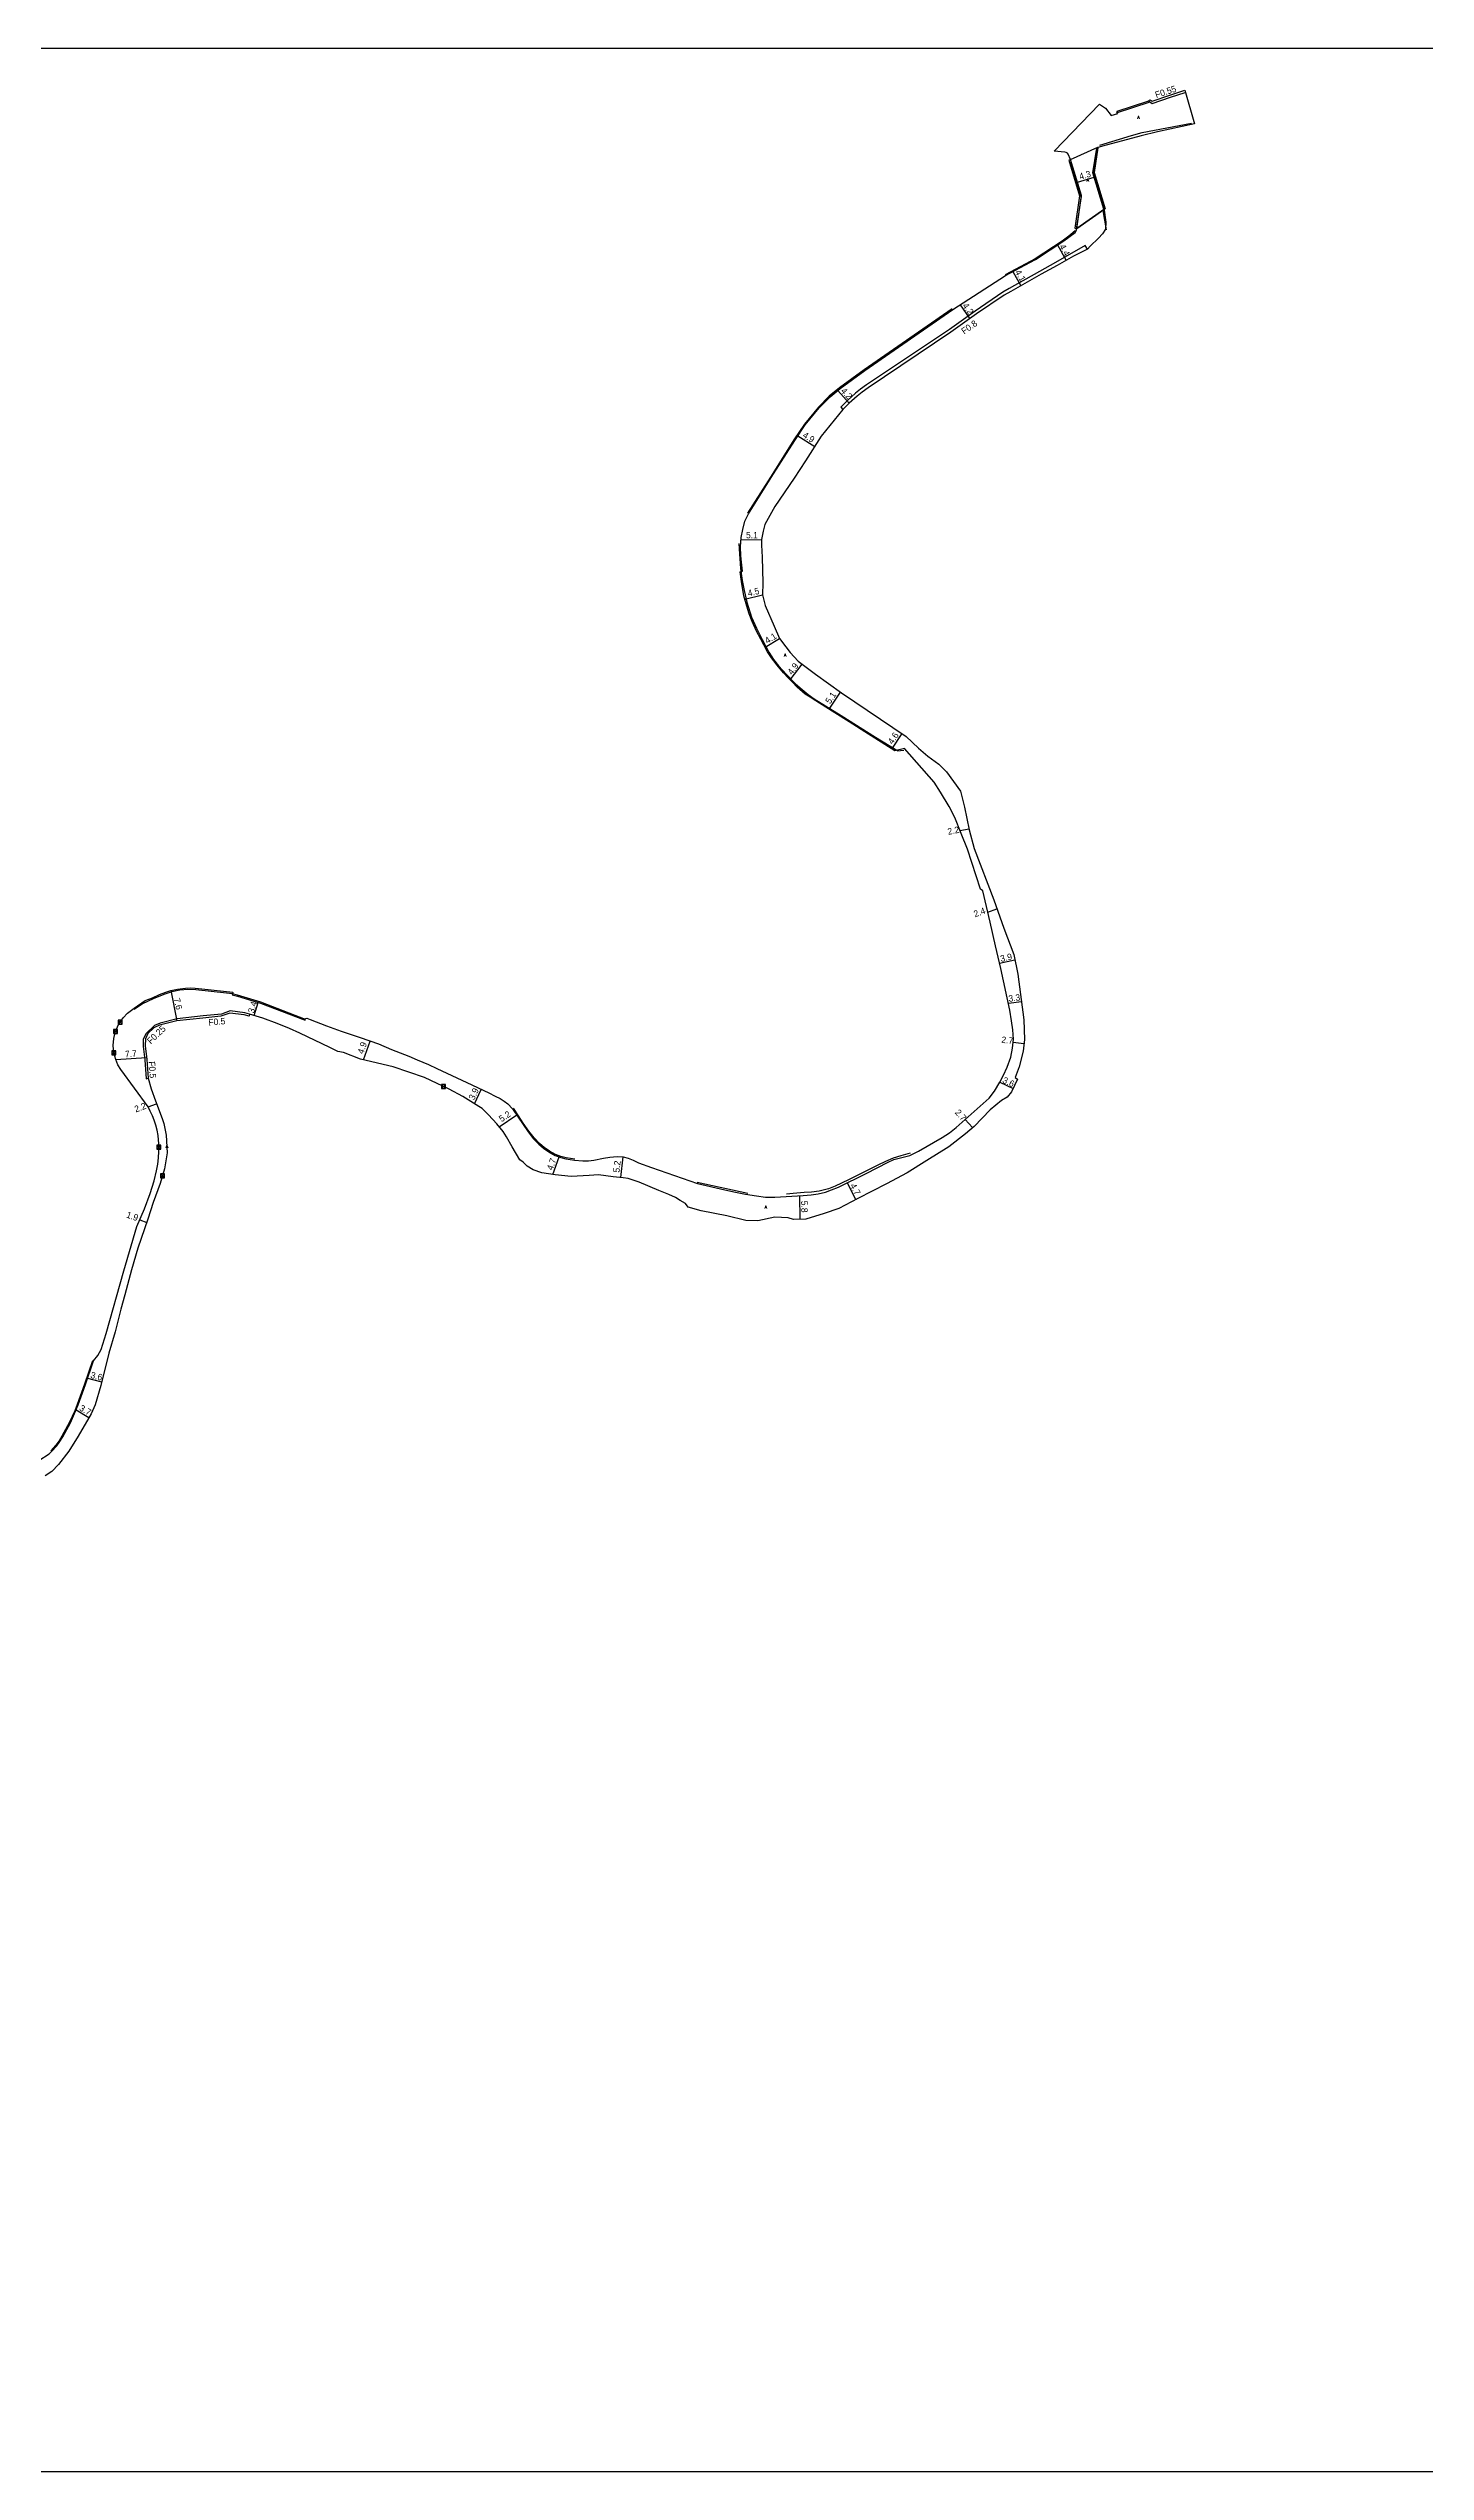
# Model space of a CAD drawing. Header units: metres. Extents: x 800 to 2400, y -90000 to -88800.
# Drawn here: x 1718 to 2059, y -89400 to -88800 of the extents above; entities that cross this region are included whole.
import ezdxf

# ---------------------------------------------------------------- set-up
doc = ezdxf.new("R2010")
doc.units = ezdxf.units.M
doc.header["$LTSCALE"] = 2.5
for name, color, linetype in [('その他', 7, 'Continuous'), ('側溝・桝', 7, 'Continuous'), ('図郭', 7, 'Continuous'), ('幅員', 7, 'Continuous'), ('歩道・分離帯・安全施設', 7, 'Continuous'), ('舗装', 7, 'Continuous'), ('道路', 7, 'Continuous')]:
    doc.layers.add(name, color=color, linetype=linetype)
doc.styles.get("Standard").update_dxf_attribs({"font": ''})
doc.styles.add('YOKO_DECO', font='txt.shx', dxfattribs={"bigfont": 'extfont.shx'})
doc.styles.get('Standard').set_extended_font_data('@MS PGothic')

# ---------------------------------------------------------------- blocks, each defined once
blk = doc.blocks.new('910910')
blk.add_lwpolyline([(1, -1), (1, 1), (-1, 1), (-1, -1)], close=True)
for points in [[(-0.8, 0.8), (0.8, -0.8)], [(-0.8, -0.8), (0.8, 0.8)]]:
    blk.add_lwpolyline(points)

msp = doc.modelspace()

# ---------------------------------------------------------------- linework, layer by layer
at = {"layer": '側溝・桝'}
for points in [[(1990.37, -88812.95), (1991.29, -88813.61), (1995.86, -88812.09), (1999.51, -88810.88)], [(1975.32, -88849.66), (1974.69, -88848.78), (1967.4, -88852.99), (1963.4, -88855.2), (1955.92, -88859.44), (1954.31, -88860.37), (1947.46, -88865.01)], [(1947.46, -88865.01), (1941.08, -88869.57), (1920.58, -88883.29), (1919.09, -88884.37), (1917.84, -88885.38), (1915.93, -88887.11), (1914.17, -88888.83), (1914.69, -88889.4)], [(1767.78, -89039.09), (1766.59, -89038.77), (1763.02, -89038.34), (1760.81, -89039.14), (1756.32, -89039.58), (1749.88, -89040.25), (1745.61, -89041.32), (1744.21, -89041.97), (1742.12, -89044), (1741.47, -89045.36), (1741.45, -89047.1), (1741.82, -89050.43), (1742.15, -89055.11), (1742.66, -89055.01)]]:
    msp.add_lwpolyline(points, dxfattribs=at)
at = {"layer": '図郭'}
msp.add_lwpolyline([(1600, -89400), (2400, -89400), (2400, -88800), (1600, -88800)], close=True, dxfattribs=at)
at = {"layer": '幅員'}
for points in [[(1972.78, -88833.07), (1976.94, -88831.84)], [(1967.89, -88848.66), (1970, -88852.48)], [(1956.79, -88855.2), (1958.8, -88858.74)], [(1943.72, -88863.49), (1946.17, -88866.91)], [(1913.47, -88884.68), (1916.3, -88887.83)], [(1903.58, -88895.9), (1907.73, -88898.56)], [(1889.49, -88921.58), (1894.58, -88921.7)], [(1890.44, -88936.33), (1894.81, -88935.28)], [(1895.46, -88948.29), (1899, -88946.12)], [(1901.67, -88956.38), (1904.59, -88952.44)], [(1911.3, -88963.62), (1914.14, -88959.4)], [(1926.82, -88973.47), (1929.38, -88969.66)], [(1943.74, -88993.66), (1945.91, -88993.22)], [(1950.59, -89013.85), (1952.87, -89013.04)], [(1953.5, -89026.47), (1957.32, -89025.66)], [(1748.32, -89033.29), (1749.75, -89040.76)], [(1768.91, -89039.43), (1769.88, -89036.21)], [(1955.71, -89036.41), (1958.96, -89035.99)], [(1796.02, -89050.43), (1797.63, -89045.78)], [(1734.63, -89050.38), (1742.3, -89049.85)], [(1956.86, -89046.1), (1959.55, -89046.43)], [(1823.49, -89061.3), (1825.16, -89057.74)], [(1953.57, -89055.98), (1956.88, -89057.5)], [(1742.67, -89062.07), (1744.77, -89061.3)], [(1829.6, -89067.01), (1833.94, -89064.09)], [(1945.02, -89065.2), (1946.82, -89067.23)], [(1842.85, -89078.86), (1844.48, -89074.49)], [(1859.76, -89079.58), (1860.32, -89074.43)], [(1915.73, -89080.93), (1917.89, -89085.08)], [(1903.98, -89084.09), (1904.05, -89089.93)], [(1740.58, -89090.09), (1742.33, -89090.69)], [(1727.66, -89129.26), (1731.16, -89130.16)], [(1724.83, -89137.13), (1728.01, -89138.97)]]:
    msp.add_lwpolyline(points, dxfattribs=at)
at = {"layer": '歩道・分離帯・安全施設'}
for points in [[(1990.7, -88813.27), (1982.42, -88816.04)], [(1978.36, -88823.96), (1986.21, -88821.57), (1988.83, -88820.84), (2001.03, -88818.5)], [(1971.06, -88828.01), (1973.68, -88836.66), (1972.52, -88844.26)], [(1979.29, -88839.49), (1976.72, -88830.73), (1977.64, -88824.97)], [(1980.03, -88844.89), (1979.14, -88840.16)], [(1972.21, -88845.18), (1970.66, -88846.52), (1969.03, -88847.72), (1962.3, -88852.06), (1954.9, -88856.06)], [(1941.8, -88864.45), (1919.96, -88879.58), (1913.86, -88884.04), (1911.35, -88886.11), (1908.66, -88888.81), (1905.21, -88893.07), (1902.59, -88896.91), (1900.52, -88900.2), (1896.77, -88906.14), (1891.1, -88915.09)], [(1888.95, -88922.57), (1889.1, -88925.18), (1889.36, -88928.75), (1889.81, -88931.78), (1890.24, -88934.19), (1890.92, -88937.13), (1892.11, -88940.85), (1893.32, -88943.57), (1894.7, -88946.35), (1896.37, -88949.45), (1897.57, -88951.33), (1898.79, -88952.89), (1900.77, -88955.06), (1902.92, -88957.24), (1904.61, -88958.76), (1906.1, -88960.01), (1907.6, -88961.01), (1914.26, -88965.16), (1922.79, -88970.52), (1928.05, -88973.78)], [(1928.19, -88973.9), (1929.81, -88973.72)], [(1781.65, -89040.42), (1770.61, -89036.17), (1764.83, -89034.44), (1763.52, -89034.09), (1762.09, -89033.89), (1754.48, -89033.08), (1752.46, -89033.02), (1750.49, -89033.2), (1748.53, -89033.59), (1746.57, -89034.27), (1743.94, -89035.3), (1741.31, -89036.55), (1739.23, -89037.97)], [(1848.31, -89075.06), (1846.17, -89074.69), (1844.9, -89074.38), (1843.57, -89073.88), (1842.03, -89073.02), (1840.73, -89072.11), (1839.55, -89071.13), (1838.23, -89069.74), (1836.96, -89068.13), (1835.55, -89066.08), (1834.4, -89064.33), (1833.11, -89062.4)], [(1931.37, -89073.55), (1929.04, -89074.19), (1927.15, -89074.8), (1925.28, -89075.59), (1923.39, -89076.53), (1916.07, -89080.16), (1912.83, -89081.72), (1911.15, -89082.39), (1908.85, -89082.98), (1906.93, -89083.24), (1905.16, -89083.31), (1902.42, -89083.53), (1900.71, -89083.66)], [(1891.17, -89083.54), (1878.63, -89080.85)], [(1728.9, -89124.93), (1726.88, -89130.73), (1725.08, -89135.81), (1724.48, -89137.35), (1723.18, -89140.17), (1721.33, -89143.65), (1720.61, -89144.8), (1719.84, -89145.89), (1718.55, -89147.29)]]:
    msp.add_lwpolyline(points, dxfattribs=at)
at = {"layer": '舗装'}
for points in [[(1971.1, -88827.48), (1977.88, -88824.44)], [(1972.66, -88844.6), (1979.54, -88839.72)]]:
    msp.add_lwpolyline(points, dxfattribs=at)
at = {"layer": '道路'}
for points in [[(1991.28, -88813.04), (1995.68, -88811.57), (1999.36, -88810.35)], [(1999.36, -88810.35), (2001.78, -88818.65)], [(1967.07, -88825.43), (1978.22, -88813.83)], [(1978.22, -88813.83), (1979.78, -88814.81), (1981.12, -88816.63), (1982.78, -88816.09), (1982.6, -88815.54), (1990.23, -88813.05), (1990.78, -88812.68), (1991.28, -88813.04)], [(2001.78, -88818.65), (1992.62, -88820.62), (1988.59, -88821.65), (1978.97, -88824.19), (1977.61, -88824.63)], [(1739.22, -89037.61), (1741.95, -89035.76), (1743.71, -89035.06), (1745.47, -89034.26), (1747.02, -89033.7), (1748.32, -89033.29), (1749.92, -89032.91), (1751.89, -89032.65), (1753.26, -89032.64), (1754.34, -89032.7), (1755.93, -89032.87), (1763.66, -89033.71), (1763.47, -89034.34), (1764.77, -89034.68), (1770.53, -89036.41), (1781.56, -89040.65), (1781.66, -89040.18), (1781.99, -89040.11), (1782.8, -89040.45), (1786.82, -89042.05), (1790.51, -89043.35), (1795.16, -89044.93), (1799.71, -89046.5), (1802.93, -89047.85), (1807.23, -89049.55), (1809.33, -89050.4), (1812.1, -89051.56), (1814.2, -89052.56), (1821.59, -89056.05), (1827, -89058.6), (1828.64, -89059.4), (1829.86, -89060.05), (1830.87, -89060.71), (1831.74, -89061.34), (1832.9, -89062.54), (1836.76, -89068.28), (1838.04, -89069.91), (1839.38, -89071.31), (1840.58, -89072.31), (1841.89, -89073.23), (1843.46, -89074.11), (1844.83, -89074.62), (1846.12, -89074.94), (1848.27, -89075.3), (1850.34, -89075.44), (1851.7, -89075.42), (1853.01, -89075.24), (1855.47, -89074.82), (1857.04, -89074.55), (1858.8, -89074.34), (1860.32, -89074.43), (1861.54, -89074.77), (1862.76, -89075.29), (1864.11, -89075.96), (1867.29, -89077.1), (1878.68, -89081.02), (1884.44, -89082.41), (1887.74, -89083.15), (1890.61, -89083.73), (1893.29, -89084.11), (1895.53, -89084.42), (1897.86, -89084.47), (1904.84, -89084.03), (1906.86, -89083.87), (1908.58, -89083.6), (1910.38, -89083.17), (1911.9, -89082.65), (1913.63, -89081.98), (1920.47, -89078.55), (1925.91, -89075.78), (1927.32, -89075.14), (1931.27, -89074.11), (1933.44, -89073.01), (1939.28, -89069.7), (1941.1, -89068.51), (1942.79, -89067.18), (1950.93, -89059.94), (1952.29, -89058.17), (1953.57, -89055.98), (1954.5, -89054.21), (1955.41, -89052.23), (1956.34, -89049.8), (1956.75, -89047.53), (1956.92, -89045.35), (1956.79, -89043.01), (1956.49, -89040.78), (1956.09, -89038.14), (1953.81, -89027.81), (1952.54, -89022.23), (1951.16, -89016.36), (1949.39, -89008.59), (1948.8, -89008.18), (1945.6, -88998.26), (1944.04, -88994.36), (1942.4, -88990.4), (1941.06, -88987.7), (1938.91, -88984.15), (1937.28, -88981.64), (1930, -88973.31), (1927.56, -88973.94), (1920.12, -88969.18), (1916.3, -88966.73), (1912.02, -88964.08), (1907.98, -88961.52), (1906.59, -88960.66), (1905.36, -88959.86), (1903.42, -88958.14), (1902.21, -88956.95), (1901.07, -88955.75), (1900.01, -88954.6), (1898.41, -88952.74), (1897.04, -88950.93), (1896.06, -88949.38), (1895.11, -88947.65), (1894.37, -88946.3), (1893.36, -88944.27), (1892.28, -88941.91), (1891.5, -88939.99), (1890.91, -88938.06), (1890.21, -88935.51), (1889.63, -88932.02), (1889.27, -88929.56), (1889.83, -88929.41), (1889.61, -88927.23), (1889.45, -88925.56), (1889.34, -88923.41), (1889.53, -88921.1), (1889.9, -88919.09), (1890.47, -88917.02), (1891.31, -88915.23), (1896.98, -88906.27), (1900.73, -88900.33), (1902.8, -88897.04), (1905.41, -88893.22), (1908.84, -88888.98), (1911.52, -88886.29), (1914.01, -88884.24), (1920.11, -88879.78), (1941.94, -88864.66), (1954.94, -88856.18), (1962.4, -88852.27), (1969.41, -88847.67), (1972.22, -88845.56), (1972.51, -88845.13), (1972.66, -88844.6), (1973.79, -88836.44), (1971.1, -88827.48), (1970.51, -88826.19), (1970.31, -88825.91), (1970, -88825.74), (1969.66, -88825.66), (1967.07, -88825.43)], [(1977.61, -88824.63), (1976.69, -88830.96), (1979.38, -88840.08)], [(1979.38, -88840.08), (1979.85, -88843), (1979.72, -88844.78), (1979.01, -88845.91), (1977.99, -88847), (1975.93, -88848.96), (1975.32, -88849.66), (1971.81, -88851.47), (1967.77, -88853.71), (1963.82, -88855.89), (1956.28, -88860.16), (1954.67, -88861.08), (1947.83, -88865.72)], [(1947.83, -88865.72), (1941.45, -88870.29), (1920.94, -88884), (1919.46, -88885.08), (1918.21, -88886.1), (1916.3, -88887.83), (1914.69, -88889.4), (1909.37, -88896.01), (1905.45, -88902.11), (1902.61, -88906.39), (1897.85, -88913.44), (1895.37, -88917.86), (1894.97, -88919.55), (1894.59, -88921.58), (1894.55, -88922.99), (1894.74, -88925.95), (1894.91, -88932.32)], [(1894.91, -88932.32), (1894.82, -88935.31), (1895.46, -88937.97), (1897.7, -88943.05), (1899, -88946.12), (1900.58, -88948.17), (1901.62, -88949.55), (1903.65, -88951.74), (1907.95, -88954.92), (1914.38, -88959.57), (1930.41, -88970.35), (1933.42, -88973.23), (1935.76, -88975.22), (1938.51, -88977.23), (1940.41, -88979.15), (1943.81, -88983.9), (1944.84, -88987.85), (1945.97, -88993.5), (1947.24, -88998.12), (1952.09, -89010.85), (1954.56, -89017.81), (1957.05, -89024.38), (1958.07, -89029.21), (1959.55, -89040.53), (1959.68, -89045.36), (1959.32, -89048.25), (1958.35, -89052.14), (1957.35, -89054.8), (1957.93, -89055.21), (1956.46, -89058.4), (1955.41, -89059.72), (1953.96, -89060.5), (1951.22, -89062.84), (1947.18, -89066.91), (1945.09, -89068.77), (1940.95, -89071.96), (1935.53, -89075.38), (1930.61, -89078.44), (1925.47, -89081.17), (1918.43, -89084.8), (1913.71, -89087.26), (1910.11, -89088.49), (1905.5, -89089.91), (1902.51, -89089.94), (1901.17, -89089.58), (1897.87, -89089.42), (1893.63, -89090.28), (1890.65, -89090.18), (1885.96, -89089.1), (1879.63, -89087.84), (1876.39, -89086.95), (1875.7, -89085.99), (1874.43, -89085.27), (1873.27, -89084.53), (1871.58, -89083.75), (1869.12, -89082.81), (1864.24, -89080.7), (1861.57, -89079.86), (1860.27, -89079.62), (1857.81, -89079.4), (1854.21, -89078.88), (1851.86, -89079.11), (1847.44, -89079.31), (1843.45, -89078.95), (1840.16, -89078.45), (1838.04, -89077.69), (1836.52, -89076.76), (1835.54, -89075.79), (1834.68, -89075.16), (1832.81, -89071.99), (1831.45, -89069.48), (1830.58, -89068.18), (1828.98, -89066.25), (1826.97, -89064.04), (1825.38, -89062.52), (1824.59, -89061.97), (1820.58, -89059.52), (1817.24, -89057.69), (1811.11, -89054.84), (1803.34, -89052.2), (1795.24, -89050.24), (1791.08, -89048.64), (1789.68, -89048.34), (1787.69, -89047.37), (1780.27, -89043.87), (1777.64, -89042.69), (1774.61, -89041.42), (1771.06, -89040.09), (1767.78, -89039.09)], [(1735.87, -89052.84), (1735.2, -89051.69), (1734.63, -89050.38), (1734.2, -89048.68), (1734.05, -89046.89), (1734.18, -89045.15), (1734.6, -89043.39), (1735.33, -89041.69), (1736.45, -89040), (1737.52, -89038.84), (1739.22, -89037.61)], [(1767.65, -89039.59), (1766.46, -89039.28), (1762.89, -89038.84), (1760.69, -89039.65), (1756.2, -89040.08)], [(1767.78, -89039.09), (1767.65, -89039.59)], [(1756.2, -89040.08), (1749.75, -89040.76), (1745.49, -89041.83), (1744.09, -89042.47), (1742.63, -89043.89), (1741.98, -89045.25), (1741.96, -89046.99), (1742.34, -89050.33), (1742.66, -89055.01), (1743.4, -89057.58), (1744.51, -89060.58), (1746.11, -89064.95), (1746.53, -89066.21), (1747.14, -89069.12), (1747.38, -89073.45), (1746.75, -89077.43), (1745.68, -89081.04), (1743.94, -89085.8), (1742.62, -89089.86), (1740.13, -89097.11), (1738.53, -89102.47), (1736.86, -89108.62), (1735.92, -89112.16), (1734.51, -89117.76), (1732.96, -89123.09), (1730.92, -89131.07), (1729.59, -89135.86), (1728.54, -89138.06), (1725.31, -89143.65), (1723.02, -89147.36), (1720.48, -89150.61), (1718.84, -89152.39), (1717.14, -89153.45)], [(1715.63, -89149.63), (1718.19, -89148), (1718.74, -89147.46), (1720.03, -89146.05), (1720.82, -89144.94), (1721.55, -89143.77), (1723.41, -89140.28), (1724.71, -89137.44), (1725.32, -89135.9), (1727.12, -89130.81), (1729.16, -89124.99), (1730.19, -89123.61), (1731.03, -89122.14), (1732.25, -89118.17), (1736.62, -89102.66), (1739.87, -89091.69), (1741.78, -89087.35), (1743.19, -89083.5), (1744.14, -89080.38), (1744.73, -89077.88), (1745.04, -89076.3), (1745.26, -89074.74), (1745.32, -89073.1), (1745.31, -89071.23), (1745.15, -89069.17), (1744.91, -89067.87), (1744.58, -89066.59), (1744.14, -89065.39), (1743.73, -89064.31), (1743.19, -89063.18), (1742.67, -89062.07), (1735.87, -89052.84)]]:
    msp.add_lwpolyline(points, dxfattribs=at)
for points in [[(1970.63, -88827.69), (1973.28, -88836.47), (1972.17, -88844.53), (1972.66, -88844.6), (1973.79, -88836.44), (1971.1, -88827.48)], [(1977.88, -88824.44), (1976.92, -88830.71), (1979.54, -88839.72), (1972.66, -88844.6), (1973.79, -88836.44), (1971.1, -88827.48)], [(1977.56, -88824.72), (1977.88, -88824.63), (1976.96, -88830.73), (1979.63, -88839.69), (1979.31, -88839.78), (1976.64, -88830.82)]]:
    msp.add_lwpolyline(points, close=True, dxfattribs=at)

# ---------------------------------------------------------------- block references
at = {"layer": 'その他', "xscale": 0.5, "yscale": 0.5, "zscale": 0.5}
for p in [(1734.6, -89043.39, 162.91), (1735.72, -89041.1, 162.73), (1734.2, -89048.68, 163.22), (1815.83, -89057.03, 154.52), (1745.31, -89072.04, 165.27), (1746.24, -89079.15, 165.65)]:
    msp.add_blockref('910910', p, dxfattribs=at)

# ---------------------------------------------------------------- texts
at = {"layer": '側溝・桝'}
for s, rotation, p in [('F0.55', 18, (1992.33, -88812.31)), ('F0.8', 35, (1944.74, -88870.85)), ('F0.25', 44, (1743.33, -89046.64)), ('F0.5', 5, (1757.68, -89041.97)), ('F0.5', 274, (1742.78, -89050.85))]:
    msp.add_text(s, height=1.6, rotation=rotation, dxfattribs=at).set_placement(p)
at = {"layer": '幅員'}
for s, rotation, p in [('4.3', 17, (1973.49, -88832.56)), ('4.4', 299, (1968.23, -88849.02)), ('4.1', 300, (1957.25, -88855.39)), ('4.2', 306, (1944.22, -88863.74)), ('4.2', 312, (1914.06, -88884.91)), ('4.9', 327, (1904.59, -88896.16)), ('5.1', 359, (1890.72, -88921.29)), ('4.5', 14, (1891.35, -88935.74)), ('4.1', 32, (1896.02, -88947.49)), ('4.9', 54, (1902.14, -88955.25)), ('5.1', 56, (1911.55, -88962.44)), ('4.6', 56, (1927.02, -88972.44)), ('2.2', 11, (1940.79, -88994.74)), ('2.4', 20, (1947.45, -89015.15)), ('3.9', 12, (1953.88, -89026.2)), ('7.6', 284, (1748.95, -89035.35)), ('3.4', 73, (1768.86, -89039.03)), ('3.3', 7, (1955.82, -89036.07)), ('2.7', 353, (1953.89, -89046.2)), ('7.7', 4, (1736.99, -89049.83)), ('4.9', 71, (1795.95, -89049.11)), ('3.9', 65, (1823.4, -89060.53)), ('3.6', 335, (1954.07, -89056.03)), ('2.2', 20, (1739.62, -89063.48)), ('5.2', 34, (1830.22, -89065.91)), ('2.7', 312, (1942.33, -89063.57)), ('4.7', 70, (1842.8, -89077.9)), ('5.2', 84, (1859.39, -89078.4)), ('4.7', 298, (1916.4, -89081.56)), ('5.8', 271, (1904.37, -89085.36)), ('1.9', 341, (1737.13, -89089.45)), ('3.6', 346, (1728.29, -89129.19)), ('3.7', 330, (1725.47, -89137.13))]:
    msp.add_text(s, height=1.6, rotation=rotation, dxfattribs=at).set_placement(p)
at = {"layer": '舗装', "style": 'YOKO_DECO'}
for p in [(1987.65, -88817.43, 132.84), (1975.07, -88832.97, 133.18), (1900.13, -88950.54, 136.19), (1747.05, -89072.25, 165.26), (1895.37, -89087.25, 147.37)]:
    msp.add_text('A', height=0.75, dxfattribs=at).set_placement(p)

doc.saveas('drawing.dxf')
